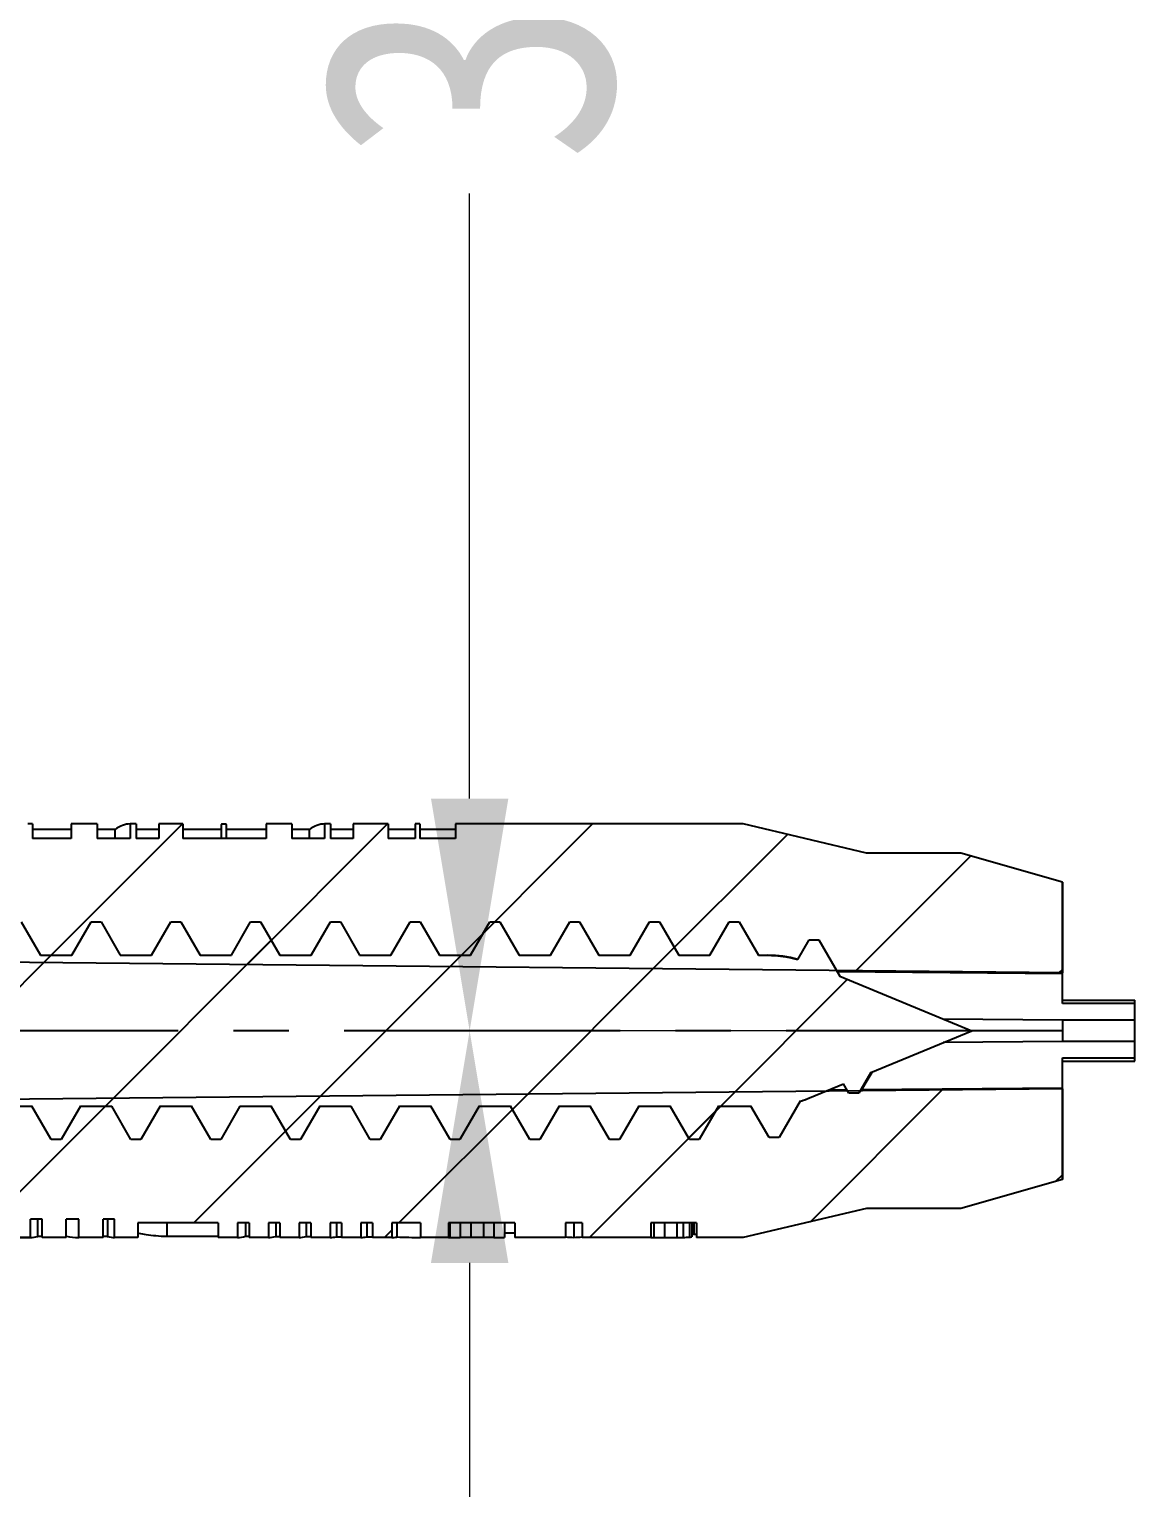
# Model space of a CAD drawing. Header units: millimetres. Extents: x -25 to 785, y -3301 to -3016.
# Drawn here: x 610.52 to 625.76, y -3082.7 to -3062.59 of the extents above; entities that cross this region are included whole.
import ezdxf

# ---------------------------------------------------------------- set-up
doc = ezdxf.new("R2010")
doc.units = ezdxf.units.MM
doc.linetypes.add('CENTER', pattern=[50.8, 31.75, -6.35, 6.35, -6.35])
doc.layers.add('dim', color=3, linetype='Continuous', lineweight=9)
doc.styles.add('FFS', font='SIMFANG.TTF', dxfattribs={"width": 0.85})
doc.dimstyles.new('YanXiu', dxfattribs={"dimtxt": 2.5, "dimasz": 2.2, "dimexe": 1, "dimexo": 0.6, "dimgap": 0.66, "dimtad": 0, "dimzin": 1, "dimdsep": 46, "dimtxsty": 'FFS', "dimcen": 0, "dimclrd": 256, "dimclre": 131, "dimclrt": 42, "dimazin": 0, "dimtfac": 1, "dimtofl": 0, "dimtmove": 0, "dimatfit": 3, "dimfxl": 0, "dimlwd": 5, "dimlwe": 5, "dimarcsym": 0})
pattern_1 = [(45, (-955.922, -269.3517), (-1.4142136, 1.4142136), [])]

# ---------------------------------------------------------------- blocks, each defined once
blk = doc.blocks.new('*D41')
at = {"layer": 'Defpoints', "color": 0}
for p in [(0.136, 259.916), (35.112, 259.916), (42.036, 224.446)]:
    blk.add_point(p, dxfattribs=at)
at = {"layer": 'dim', "color": 131, "lineweight": 5}
for p, q in [((0.935, 259.916), (35.912, 259.916)), ((41.236, 224.446), (34.313, 224.446))]:
    blk.add_line(p, q, dxfattribs=at)
at = {"layer": 'dim', "lineweight": 5}
for p, q in [((35.112, 256.716), (35.112, 248.375)), ((35.112, 227.646), (35.112, 235.987))]:
    blk.add_line(p, q, dxfattribs=at)
at = {"layer": 'dim'}
for points in [[(34.579, 256.716), (35.646, 256.716), (35.112, 259.916)], [(34.579, 227.646), (35.646, 227.646), (35.112, 224.446)]]:
    blk.add_solid(points, dxfattribs=at)
at = {"layer": 'dim', "color": 42, "insert": (35.112, 242.181), "char_height": 4, "attachment_point": 5, "rotation": 90, "style": 'FFS'}
blk.add_mtext('35.47', dxfattribs=at)
blk = doc.blocks.new('*D42')
at = {"layer": 'Defpoints', "color": 0}
for p in [(42.036, 224.446), (35.112, 157.846), (42.036, 157.846)]:
    blk.add_point(p, dxfattribs=at)
at = {"layer": 'dim', "color": 131, "lineweight": 5}
for p, q in [((41.236, 224.446), (34.313, 224.446)), ((41.236, 157.846), (34.313, 157.846))]:
    blk.add_line(p, q, dxfattribs=at)
at = {"layer": 'dim', "lineweight": 5}
for p, q in [((35.112, 221.246), (35.112, 197.487)), ((35.112, 161.046), (35.112, 184.805))]:
    blk.add_line(p, q, dxfattribs=at)
at = {"layer": 'dim'}
for points in [[(34.579, 221.246), (35.646, 221.246), (35.112, 224.446)], [(34.579, 161.046), (35.646, 161.046), (35.112, 157.846)]]:
    blk.add_solid(points, dxfattribs=at)
at = {"layer": 'dim', "color": 42, "insert": (35.112, 191.146), "char_height": 4, "attachment_point": 5, "rotation": 90, "style": 'FFS'}
blk.add_mtext('66.60', dxfattribs=at)
blk = doc.blocks.new('u96')
h = blk.add_hatch()
h.set_pattern_fill('DEFAULT__6', color=5, scale=2, angle=45, style=0, pattern_type=0)
h.set_pattern_definition(pattern_1)
edge = h.paths.add_edge_path()
edge.add_line((17.036, 220.946), (17.036, 223.406))
edge.add_line((16.736, 220.946), (17.036, 220.946))
edge.add_line((16.736, 220.946), (16.736, 221.746))
edge.add_spline(control_points=[(15.218, 222.686), (15.494, 222.074), (16.065, 221.721), (16.736, 221.746)], knot_values=[0, 0, 0, 0, 1, 1, 1, 1], weights=[1, 0.886633, 0.886633, 1], degree=3, periodic=0)
edge.add_line((15.218, 222.686), (16.535, 223.696))
edge.add_line((16.736, 224.446), (16.535, 223.696))
edge.add_line((16.736, 224.446), (16.535, 225.196))
edge.add_line((15.218, 226.207), (16.535, 225.196))
edge.add_spline(control_points=[(15.218, 226.207), (15.494, 226.818), (16.065, 227.171), (16.736, 227.146)], knot_values=[0, 0, 0, 0, 1, 1, 1, 1], weights=[1, 0.886633, 0.886633, 1], degree=3, periodic=0)
edge.add_line((16.736, 227.146), (16.736, 227.946))
edge.add_line((16.736, 227.946), (17.036, 227.946))
edge.add_line((17.036, 225.486), (17.036, 227.946))
edge.add_line((17.036, 225.486), (17.533, 225.486))
edge.add_line((17.533, 225.486), (17.792, 225.934))
edge.add_line((17.792, 225.934), (17.929, 225.934))
edge.add_line((17.929, 225.934), (18.188, 225.486))
edge.add_line((18.188, 225.486), (18.626, 225.486))
edge.add_line((18.626, 225.486), (18.892, 225.946))
edge.add_line((18.892, 225.946), (19.029, 225.946))
edge.add_line((19.029, 225.946), (19.295, 225.486))
edge.add_line((19.295, 225.486), (19.726, 225.486))
edge.add_line((19.726, 225.486), (19.992, 225.946))
edge.add_line((19.992, 225.946), (20.129, 225.946))
edge.add_line((20.129, 225.946), (20.395, 225.486))
edge.add_line((20.395, 225.486), (20.826, 225.486))
edge.add_line((20.826, 225.486), (21.092, 225.946))
edge.add_line((21.092, 225.946), (21.229, 225.946))
edge.add_line((21.229, 225.946), (21.495, 225.486))
edge.add_line((21.495, 225.486), (21.926, 225.486))
edge.add_line((21.926, 225.486), (22.192, 225.946))
edge.add_line((22.192, 225.946), (22.329, 225.946))
edge.add_line((22.329, 225.946), (22.595, 225.486))
edge.add_line((22.595, 225.486), (23.026, 225.486))
edge.add_line((23.026, 225.486), (23.292, 225.946))
edge.add_line((23.292, 225.946), (23.429, 225.946))
edge.add_line((23.429, 225.946), (23.695, 225.486))
edge.add_line((23.695, 225.486), (24.126, 225.486))
edge.add_line((24.126, 225.486), (24.392, 225.946))
edge.add_line((24.392, 225.946), (24.529, 225.946))
edge.add_line((24.529, 225.946), (24.795, 225.486))
edge.add_line((24.795, 225.486), (25.226, 225.486))
edge.add_line((25.226, 225.486), (25.492, 225.946))
edge.add_line((25.492, 225.946), (25.629, 225.946))
edge.add_line((25.629, 225.946), (25.895, 225.486))
edge.add_line((25.895, 225.486), (26.326, 225.486))
edge.add_line((26.326, 225.486), (26.592, 225.946))
edge.add_line((26.592, 225.946), (26.729, 225.946))
edge.add_line((26.729, 225.946), (26.995, 225.486))
edge.add_line((26.995, 225.486), (27.426, 225.486))
edge.add_line((27.426, 225.486), (27.692, 225.946))
edge.add_line((27.692, 225.946), (27.829, 225.946))
edge.add_line((27.829, 225.946), (28.095, 225.486))
edge.add_line((28.095, 225.486), (28.526, 225.486))
edge.add_line((28.526, 225.486), (28.792, 225.946))
edge.add_line((28.792, 225.946), (28.929, 225.946))
edge.add_line((28.929, 225.946), (29.195, 225.486))
edge.add_line((29.195, 225.486), (29.626, 225.486))
edge.add_line((29.626, 225.486), (29.892, 225.946))
edge.add_line((29.892, 225.946), (30.029, 225.946))
edge.add_line((30.029, 225.946), (30.295, 225.486))
edge.add_line((30.295, 225.486), (30.726, 225.486))
edge.add_line((30.726, 225.486), (30.992, 225.946))
edge.add_line((30.992, 225.946), (31.129, 225.946))
edge.add_line((31.129, 225.946), (31.395, 225.486))
edge.add_line((31.395, 225.486), (31.826, 225.486))
edge.add_line((31.826, 225.486), (32.092, 225.946))
edge.add_line((32.092, 225.946), (32.229, 225.946))
edge.add_line((32.229, 225.946), (32.495, 225.486))
edge.add_line((32.495, 225.486), (32.926, 225.486))
edge.add_line((32.926, 225.486), (33.192, 225.946))
edge.add_line((33.192, 225.946), (33.329, 225.946))
edge.add_line((33.329, 225.946), (33.595, 225.486))
edge.add_line((33.595, 225.486), (34.026, 225.486))
edge.add_line((34.026, 225.486), (34.292, 225.946))
edge.add_line((34.292, 225.946), (34.429, 225.946))
edge.add_line((34.429, 225.946), (34.695, 225.486))
edge.add_line((34.695, 225.486), (35.126, 225.486))
edge.add_line((35.126, 225.486), (35.392, 225.946))
edge.add_line((35.392, 225.946), (35.529, 225.946))
edge.add_line((35.529, 225.946), (35.795, 225.486))
edge.add_line((35.795, 225.486), (36.226, 225.486))
edge.add_line((36.226, 225.486), (36.492, 225.946))
edge.add_line((36.492, 225.946), (36.629, 225.946))
edge.add_line((36.629, 225.946), (36.895, 225.486))
edge.add_line((36.895, 225.486), (37.326, 225.486))
edge.add_line((37.326, 225.486), (37.592, 225.946))
edge.add_line((37.592, 225.946), (37.729, 225.946))
edge.add_line((37.729, 225.946), (37.995, 225.486))
edge.add_line((37.995, 225.486), (38.426, 225.486))
edge.add_line((38.426, 225.486), (38.692, 225.946))
edge.add_line((38.692, 225.946), (38.829, 225.946))
edge.add_line((38.829, 225.946), (39.095, 225.486))
edge.add_line((39.095, 225.486), (39.226, 225.486))
edge.add_spline(control_points=[(39.226, 225.486), (39.365, 225.486), (39.503, 225.467), (39.636, 225.429)], knot_values=[0, 0, 0, 0, 1, 1, 1, 1], weights=[1, 0.993634, 0.993634, 1], degree=3, periodic=0)
edge.add_line((39.636, 225.429), (39.792, 225.699))
edge.add_line((39.792, 225.699), (39.929, 225.699))
edge.add_line((39.929, 225.699), (40.218, 225.199))
edge.add_line((40.218, 225.199), (42.036, 224.446))
edge.add_line((40.644, 223.87), (42.036, 224.446))
edge.add_line((40.644, 223.87), (40.479, 223.585))
edge.add_line((40.479, 223.585), (40.342, 223.585))
edge.add_line((40.342, 223.585), (40.267, 223.714))
edge.add_line((39.8, 223.52), (40.267, 223.714))
edge.add_spline(control_points=[(39.669, 223.473), (39.713, 223.487), (39.757, 223.502), (39.8, 223.52)], knot_values=[0, 0, 0, 0, 1, 1, 1, 1], weights=[1, 0.999274, 0.999274, 1], degree=3, periodic=0)
edge.add_line((39.669, 223.473), (39.379, 222.972))
edge.add_line((39.379, 222.972), (39.242, 222.972))
edge.add_line((39.242, 222.972), (38.991, 223.406))
edge.add_line((38.545, 223.406), (38.991, 223.406))
edge.add_line((38.545, 223.406), (38.279, 222.946))
edge.add_line((38.279, 222.946), (38.142, 222.946))
edge.add_line((38.142, 222.946), (37.876, 223.406))
edge.add_line((37.445, 223.406), (37.876, 223.406))
edge.add_line((37.445, 223.406), (37.179, 222.946))
edge.add_line((37.179, 222.946), (37.042, 222.946))
edge.add_line((37.042, 222.946), (36.776, 223.406))
edge.add_line((36.345, 223.406), (36.776, 223.406))
edge.add_line((36.345, 223.406), (36.079, 222.946))
edge.add_line((36.079, 222.946), (35.942, 222.946))
edge.add_line((35.942, 222.946), (35.676, 223.406))
edge.add_line((35.245, 223.406), (35.676, 223.406))
edge.add_line((35.245, 223.406), (34.979, 222.946))
edge.add_line((34.979, 222.946), (34.842, 222.946))
edge.add_line((34.842, 222.946), (34.576, 223.406))
edge.add_line((34.145, 223.406), (34.576, 223.406))
edge.add_line((34.145, 223.406), (33.879, 222.946))
edge.add_line((33.879, 222.946), (33.742, 222.946))
edge.add_line((33.742, 222.946), (33.476, 223.406))
edge.add_line((33.045, 223.406), (33.476, 223.406))
edge.add_line((33.045, 223.406), (32.779, 222.946))
edge.add_line((32.779, 222.946), (32.642, 222.946))
edge.add_line((32.642, 222.946), (32.376, 223.406))
edge.add_line((31.945, 223.406), (32.376, 223.406))
edge.add_line((31.945, 223.406), (31.679, 222.946))
edge.add_line((31.679, 222.946), (31.542, 222.946))
edge.add_line((31.542, 222.946), (31.276, 223.406))
edge.add_line((30.845, 223.406), (31.276, 223.406))
edge.add_line((30.845, 223.406), (30.579, 222.946))
edge.add_line((30.579, 222.946), (30.442, 222.946))
edge.add_line((30.442, 222.946), (30.176, 223.406))
edge.add_line((29.745, 223.406), (30.176, 223.406))
edge.add_line((29.745, 223.406), (29.479, 222.946))
edge.add_line((29.479, 222.946), (29.342, 222.946))
edge.add_line((29.342, 222.946), (29.076, 223.406))
edge.add_line((28.645, 223.406), (29.076, 223.406))
edge.add_line((28.645, 223.406), (28.379, 222.946))
edge.add_line((28.379, 222.946), (28.242, 222.946))
edge.add_line((28.242, 222.946), (27.976, 223.406))
edge.add_line((27.545, 223.406), (27.976, 223.406))
edge.add_line((27.545, 223.406), (27.279, 222.946))
edge.add_line((27.279, 222.946), (27.142, 222.946))
edge.add_line((27.142, 222.946), (26.876, 223.406))
edge.add_line((26.445, 223.406), (26.876, 223.406))
edge.add_line((26.445, 223.406), (26.179, 222.946))
edge.add_line((26.179, 222.946), (26.042, 222.946))
edge.add_line((26.042, 222.946), (25.776, 223.406))
edge.add_line((25.345, 223.406), (25.776, 223.406))
edge.add_line((25.345, 223.406), (25.079, 222.946))
edge.add_line((25.079, 222.946), (24.942, 222.946))
edge.add_line((24.942, 222.946), (24.676, 223.406))
edge.add_line((24.245, 223.406), (24.676, 223.406))
edge.add_line((24.245, 223.406), (23.979, 222.946))
edge.add_line((23.979, 222.946), (23.842, 222.946))
edge.add_line((23.842, 222.946), (23.576, 223.406))
edge.add_line((23.145, 223.406), (23.576, 223.406))
edge.add_line((23.145, 223.406), (22.879, 222.946))
edge.add_line((22.879, 222.946), (22.742, 222.946))
edge.add_line((22.742, 222.946), (22.476, 223.406))
edge.add_line((22.045, 223.406), (22.476, 223.406))
edge.add_line((22.045, 223.406), (21.779, 222.946))
edge.add_line((21.779, 222.946), (21.642, 222.946))
edge.add_line((21.642, 222.946), (21.376, 223.406))
edge.add_line((20.945, 223.406), (21.376, 223.406))
edge.add_line((20.945, 223.406), (20.679, 222.946))
edge.add_line((20.679, 222.946), (20.542, 222.946))
edge.add_line((20.542, 222.946), (20.276, 223.406))
edge.add_line((19.845, 223.406), (20.276, 223.406))
edge.add_line((19.845, 223.406), (19.579, 222.946))
edge.add_line((19.579, 222.946), (19.442, 222.946))
edge.add_line((19.442, 222.946), (19.176, 223.406))
edge.add_line((18.745, 223.406), (19.176, 223.406))
edge.add_line((18.745, 223.406), (18.479, 222.946))
edge.add_line((18.479, 222.946), (18.342, 222.946))
edge.add_line((18.342, 222.946), (18.076, 223.406))
edge.add_line((17.511, 223.406), (18.076, 223.406))
edge.add_line((17.511, 223.406), (17.379, 223.178))
edge.add_line((17.379, 223.178), (17.242, 223.178))
edge.add_line((17.242, 223.178), (17.11, 223.406))
edge.add_line((17.036, 223.406), (17.11, 223.406))
h = blk.add_hatch()
h.set_pattern_fill('DEFAULT__7', color=5, scale=2, angle=45, style=0, pattern_type=0)
h.set_pattern_definition(pattern_1)
edge = h.paths.add_edge_path()
edge.add_line((43.286, 223.646), (28.286, 223.496))
edge.add_line((43.286, 223.646), (43.286, 222.396))
edge.add_line((43.286, 222.396), (41.886, 221.996))
edge.add_line((41.886, 221.996), (40.586, 221.996))
edge.add_line((40.586, 221.996), (38.886, 221.596))
edge.add_line((38.886, 221.596), (38.241, 221.596))
edge.add_line((38.241, 221.796), (38.241, 221.596))
edge.add_line((38.241, 221.796), (37.612, 221.796))
edge.add_line((37.612, 221.796), (37.612, 221.596))
edge.add_line((37.612, 221.596), (36.664, 221.596))
edge.add_line((36.664, 221.796), (36.664, 221.596))
edge.add_line((36.664, 221.796), (36.434, 221.796))
edge.add_line((36.434, 221.796), (36.434, 221.596))
edge.add_line((36.434, 221.596), (35.737, 221.596))
edge.add_line((35.737, 221.796), (35.737, 221.596))
edge.add_line((35.737, 221.796), (34.822, 221.796))
edge.add_line((34.822, 221.796), (34.822, 221.596))
edge.add_line((34.822, 221.596), (34.436, 221.596))
edge.add_line((34.436, 221.796), (34.436, 221.596))
edge.add_line((34.436, 221.796), (34.039, 221.796))
edge.add_line((34.039, 221.796), (34.039, 221.596))
edge.add_line((34.039, 221.596), (33.773, 221.596))
edge.add_line((33.773, 221.796), (33.773, 221.596))
edge.add_line((33.773, 221.796), (33.613, 221.796))
edge.add_line((33.613, 221.796), (33.613, 221.596))
edge.add_line((33.613, 221.596), (33.347, 221.596))
edge.add_line((33.347, 221.796), (33.347, 221.596))
edge.add_line((33.347, 221.796), (33.188, 221.796))
edge.add_line((33.188, 221.796), (33.188, 221.596))
edge.add_line((33.188, 221.596), (32.922, 221.596))
edge.add_line((32.922, 221.796), (32.922, 221.596))
edge.add_line((32.922, 221.796), (32.762, 221.796))
edge.add_line((32.762, 221.796), (32.762, 221.596))
edge.add_line((32.762, 221.596), (32.496, 221.596))
edge.add_line((32.496, 221.796), (32.496, 221.596))
edge.add_line((32.496, 221.796), (32.336, 221.796))
edge.add_line((32.336, 221.796), (32.336, 221.596))
edge.add_line((32.336, 221.596), (32.07, 221.596))
edge.add_line((32.07, 221.796), (32.07, 221.596))
edge.add_line((32.07, 221.796), (31.911, 221.796))
edge.add_line((31.911, 221.796), (31.911, 221.596))
edge.add_line((31.911, 221.596), (31.645, 221.596))
edge.add_line((31.645, 221.796), (31.645, 221.596))
edge.add_line((31.645, 221.796), (30.536, 221.796))
edge.add_line((30.536, 221.796), (30.536, 221.596))
edge.add_line((30.536, 221.596), (30.215, 221.596))
edge.add_line((30.215, 221.596), (30.215, 221.846))
edge.add_line((30.215, 221.846), (30.057, 221.846))
edge.add_line((30.057, 221.596), (30.057, 221.846))
edge.add_line((30.057, 221.596), (29.721, 221.596))
edge.add_line((29.721, 221.596), (29.721, 221.846))
edge.add_line((29.721, 221.846), (29.55, 221.846))
edge.add_line((29.55, 221.596), (29.55, 221.846))
edge.add_line((29.55, 221.596), (29.215, 221.596))
edge.add_line((29.215, 221.596), (29.215, 221.846))
edge.add_line((29.215, 221.846), (29.057, 221.846))
edge.add_line((29.057, 221.596), (29.057, 221.846))
edge.add_line((29.057, 221.596), (28.424, 221.596))
edge.add_line((28.424, 221.796), (28.424, 221.596))
edge.add_line((28.424, 221.796), (28.025, 221.796))
edge.add_line((28.025, 221.796), (28.025, 221.596))
edge.add_line((28.025, 221.596), (27.436, 221.596))
edge.add_line((27.436, 221.596), (26.836, 221.579))
edge.add_line((26.836, 221.796), (26.836, 221.579))
edge.add_line((26.836, 221.796), (26.632, 221.796))
edge.add_line((26.632, 221.796), (26.632, 221.573))
edge.add_line((26.632, 221.573), (26.276, 221.563))
edge.add_line((26.276, 221.796), (26.276, 221.563))
edge.add_line((26.276, 221.796), (26.102, 221.796))
edge.add_line((26.102, 221.796), (26.102, 221.558))
edge.add_line((26.102, 221.558), (25.436, 221.539))
edge.add_line((25.436, 221.539), (21.836, 221.096))
edge.add_line((21.836, 221.096), (21.836, 221.751))
edge.add_line((21.836, 221.751), (19.083, 221.751))
edge.add_line((19.083, 221.751), (18.606, 220.946))
edge.add_line((18.436, 220.946), (18.606, 220.946))
edge.add_line((18.436, 220.946), (18.436, 221.991))
edge.add_spline(control_points=[(18.76, 222.321), (18.569, 222.318), (18.436, 222.182), (18.436, 221.991)], knot_values=[0, 0, 0, 0, 1, 1, 1, 1], weights=[1, 0.808503, 0.808503, 1], degree=3, periodic=0)
edge.add_line((18.942, 222.324), (18.76, 222.321))
edge.add_line((18.942, 222.324), (18.936, 222.324))
edge.add_line((18.936, 222.446), (18.936, 222.324))
edge.add_line((23.656, 222.446), (18.936, 222.446))
edge.add_line((28.286, 223.496), (23.656, 222.446))
edge = h.paths.add_edge_path()
edge.add_line((43.286, 225.246), (28.286, 225.396))
edge.add_line((28.286, 225.396), (23.656, 226.446))
edge.add_line((23.656, 226.446), (18.936, 226.446))
edge.add_line((18.936, 226.568), (18.936, 226.446))
edge.add_line((18.942, 226.568), (18.936, 226.568))
edge.add_line((18.942, 226.568), (18.76, 226.571))
edge.add_spline(control_points=[(18.76, 226.571), (18.569, 226.574), (18.436, 226.71), (18.436, 226.901)], knot_values=[0, 0, 0, 0, 1, 1, 1, 1], weights=[1, 0.808503, 0.808503, 1], degree=3, periodic=0)
edge.add_line((18.436, 226.901), (18.436, 227.946))
edge.add_line((18.436, 227.946), (18.606, 227.946))
edge.add_line((19.083, 227.141), (18.606, 227.946))
edge.add_line((21.836, 227.141), (19.083, 227.141))
edge.add_line((21.836, 227.141), (21.836, 227.796))
edge.add_line((25.436, 227.354), (21.836, 227.796))
edge.add_line((27.436, 227.296), (25.436, 227.354))
edge.add_line((28.471, 227.296), (27.436, 227.296))
edge.add_line((28.471, 227.296), (28.471, 227.096))
edge.add_line((29.02, 227.096), (28.471, 227.096))
edge.add_line((29.02, 227.296), (29.02, 227.096))
edge.add_line((29.086, 227.296), (29.02, 227.296))
edge.add_line((29.086, 227.296), (29.086, 227.096))
edge.add_line((29.617, 227.096), (29.086, 227.096))
edge.add_line((29.617, 227.296), (29.617, 227.096))
edge.add_line((29.977, 227.296), (29.617, 227.296))
edge.add_line((29.977, 227.296), (29.977, 227.096))
edge.add_line((30.431, 227.096), (29.977, 227.096))
edge.add_line((30.431, 227.296), (30.431, 227.096))
edge.add_line((30.512, 227.296), (30.431, 227.296))
edge.add_line((30.512, 227.296), (30.512, 227.096))
edge.add_line((30.825, 227.096), (30.512, 227.096))
edge.add_line((30.825, 227.296), (30.825, 227.096))
edge.add_line((31.156, 227.296), (30.825, 227.296))
edge.add_line((31.156, 227.296), (31.156, 227.096))
edge.add_line((32.306, 227.096), (31.156, 227.096))
edge.add_line((32.306, 227.296), (32.306, 227.096))
edge.add_line((32.659, 227.296), (32.306, 227.296))
edge.add_line((32.659, 227.296), (32.659, 227.096))
edge.add_line((33.112, 227.096), (32.659, 227.096))
edge.add_line((33.112, 227.296), (33.112, 227.096))
edge.add_line((33.194, 227.296), (33.112, 227.296))
edge.add_line((33.194, 227.296), (33.194, 227.096))
edge.add_line((33.506, 227.096), (33.194, 227.096))
edge.add_line((33.506, 227.296), (33.506, 227.096))
edge.add_line((33.987, 227.296), (33.506, 227.296))
edge.add_line((33.987, 227.296), (33.987, 227.096))
edge.add_line((34.36, 227.096), (33.987, 227.096))
edge.add_line((34.36, 227.296), (34.36, 227.096))
edge.add_line((34.426, 227.296), (34.36, 227.296))
edge.add_line((34.426, 227.296), (34.426, 227.096))
edge.add_line((34.919, 227.096), (34.426, 227.096))
edge.add_line((34.919, 227.296), (34.919, 227.096))
edge.add_line((38.886, 227.296), (34.919, 227.296))
edge.add_line((40.586, 226.896), (38.886, 227.296))
edge.add_line((41.886, 226.896), (40.586, 226.896))
edge.add_line((43.286, 226.496), (41.886, 226.896))
edge.add_line((43.286, 226.496), (43.286, 225.246))
at = {"color": 7}
for p, q in [((29.086, 227.296), (29.02, 227.296)), ((29.086, 227.296), (29.02, 227.296)), ((29.086, 227.296), (29.086, 227.096)), ((29.086, 227.296), (29.086, 227.096)), ((29.617, 227.296), (29.617, 227.096)), ((29.977, 227.296), (29.617, 227.296)), ((29.617, 227.296), (29.617, 227.096)), ((29.977, 227.296), (29.617, 227.296)), ((29.977, 227.296), (29.977, 227.096)), ((29.977, 227.296), (29.977, 227.096)), ((30.431, 227.296), (30.431, 227.096)), ((30.512, 227.296), (30.431, 227.296)), ((30.431, 227.296), (30.431, 227.096)), ((30.512, 227.296), (30.431, 227.296)), ((30.512, 227.296), (30.512, 227.096)), ((30.512, 227.296), (30.512, 227.096)), ((30.825, 227.296), (30.825, 227.096)), ((31.156, 227.296), (30.825, 227.296)), ((30.825, 227.296), (30.825, 227.096)), ((31.156, 227.296), (30.825, 227.296)), ((31.156, 227.296), (31.156, 227.096)), ((31.156, 227.296), (31.156, 227.096)), ((31.689, 227.096), (31.689, 227.291)), ((31.755, 227.291), (31.755, 227.096)), ((32.306, 227.296), (32.306, 227.096)), ((32.659, 227.296), (32.306, 227.296)), ((32.306, 227.296), (32.306, 227.096)), ((32.659, 227.296), (32.306, 227.296)), ((32.659, 227.296), (32.659, 227.096)), ((32.659, 227.296), (32.659, 227.096)), ((33.112, 227.296), (33.112, 227.096)), ((33.194, 227.296), (33.112, 227.296)), ((33.112, 227.296), (33.112, 227.096)), ((33.194, 227.296), (33.112, 227.296)), ((33.194, 227.296), (33.194, 227.096)), ((33.194, 227.296), (33.194, 227.096)), ((33.506, 227.296), (33.506, 227.096)), ((33.987, 227.296), (33.506, 227.296)), ((33.506, 227.296), (33.506, 227.096)), ((33.987, 227.296), (33.506, 227.296)), ((33.987, 227.296), (33.987, 227.096)), ((33.987, 227.296), (33.987, 227.096)), ((34.36, 227.296), (34.36, 227.096)), ((34.426, 227.296), (34.36, 227.296)), ((34.36, 227.296), (34.36, 227.096)), ((34.426, 227.296), (34.36, 227.296)), ((34.426, 227.296), (34.426, 227.096)), ((34.426, 227.296), (34.426, 227.096)), ((34.919, 227.296), (34.919, 227.096)), ((38.886, 227.296), (34.919, 227.296)), ((34.919, 227.296), (34.919, 227.096)), ((38.886, 227.296), (34.919, 227.296)), ((40.586, 226.896), (38.886, 227.296)), ((40.586, 226.896), (38.886, 227.296)), ((29.617, 227.221), (29.086, 227.221)), ((29.617, 227.096), (29.086, 227.096)), ((29.617, 227.096), (29.086, 227.096)), ((30.222, 227.221), (29.977, 227.221)), ((30.431, 227.096), (29.977, 227.096)), ((30.431, 227.096), (29.977, 227.096)), ((30.222, 227.096), (30.222, 227.221)), ((30.825, 227.221), (30.512, 227.221)), ((30.825, 227.096), (30.512, 227.096)), ((30.825, 227.096), (30.512, 227.096)), ((31.689, 227.221), (31.156, 227.221)), ((32.306, 227.096), (31.156, 227.096)), ((32.306, 227.096), (31.156, 227.096)), ((32.306, 227.221), (31.755, 227.221)), ((32.903, 227.221), (32.659, 227.221)), ((33.112, 227.096), (32.659, 227.096)), ((33.112, 227.096), (32.659, 227.096)), ((32.903, 227.096), (32.903, 227.221)), ((33.506, 227.221), (33.194, 227.221)), ((33.506, 227.096), (33.194, 227.096)), ((33.506, 227.096), (33.194, 227.096)), ((34.36, 227.221), (33.987, 227.221)), ((34.36, 227.096), (33.987, 227.096)), ((34.36, 227.096), (33.987, 227.096)), ((34.919, 227.221), (34.426, 227.221)), ((34.919, 227.096), (34.426, 227.096)), ((34.919, 227.096), (34.426, 227.096)), ((41.886, 226.896), (40.586, 226.896)), ((41.886, 226.896), (40.586, 226.896)), ((43.286, 226.496), (41.886, 226.896)), ((43.286, 226.496), (41.886, 226.896)), ((43.286, 226.496), (43.286, 225.246)), ((43.286, 224.822), (43.286, 226.496)), ((28.929, 225.946), (29.195, 225.486)), ((28.929, 225.946), (29.195, 225.486)), ((29.626, 225.486), (29.892, 225.946)), ((29.626, 225.486), (29.892, 225.946)), ((29.892, 225.946), (30.029, 225.946)), ((29.892, 225.946), (30.029, 225.946)), ((30.029, 225.946), (30.295, 225.486)), ((30.029, 225.946), (30.295, 225.486)), ((30.726, 225.486), (30.992, 225.946)), ((30.726, 225.486), (30.992, 225.946)), ((30.992, 225.946), (31.129, 225.946)), ((30.992, 225.946), (31.129, 225.946)), ((31.129, 225.946), (31.395, 225.486)), ((31.129, 225.946), (31.395, 225.486)), ((31.826, 225.486), (32.092, 225.946)), ((31.826, 225.486), (32.092, 225.946)), ((32.092, 225.946), (32.229, 225.946)), ((32.092, 225.946), (32.229, 225.946)), ((32.229, 225.946), (32.495, 225.486)), ((32.229, 225.946), (32.495, 225.486)), ((32.926, 225.486), (33.192, 225.946)), ((32.926, 225.486), (33.192, 225.946)), ((33.192, 225.946), (33.329, 225.946)), ((33.192, 225.946), (33.329, 225.946)), ((33.329, 225.946), (33.595, 225.486)), ((33.329, 225.946), (33.595, 225.486)), ((34.026, 225.486), (34.292, 225.946)), ((34.026, 225.486), (34.292, 225.946)), ((34.292, 225.946), (34.429, 225.946)), ((34.292, 225.946), (34.429, 225.946)), ((34.429, 225.946), (34.695, 225.486)), ((34.429, 225.946), (34.695, 225.486)), ((35.126, 225.486), (35.392, 225.946)), ((35.126, 225.486), (35.392, 225.946)), ((35.392, 225.946), (35.529, 225.946)), ((35.392, 225.946), (35.529, 225.946)), ((35.529, 225.946), (35.795, 225.486)), ((35.529, 225.946), (35.795, 225.486)), ((36.226, 225.486), (36.492, 225.946)), ((36.226, 225.486), (36.492, 225.946)), ((36.492, 225.946), (36.629, 225.946)), ((36.492, 225.946), (36.629, 225.946)), ((36.629, 225.946), (36.895, 225.486)), ((36.629, 225.946), (36.895, 225.486)), ((37.326, 225.486), (37.592, 225.946)), ((37.326, 225.486), (37.592, 225.946)), ((37.592, 225.946), (37.729, 225.946)), ((37.592, 225.946), (37.729, 225.946)), ((37.729, 225.946), (37.995, 225.486)), ((37.729, 225.946), (37.995, 225.486)), ((38.426, 225.486), (38.692, 225.946)), ((38.426, 225.486), (38.692, 225.946)), ((38.692, 225.946), (38.829, 225.946)), ((38.692, 225.946), (38.829, 225.946)), ((38.829, 225.946), (39.095, 225.486)), ((38.829, 225.946), (39.095, 225.486)), ((39.636, 225.429), (39.792, 225.699)), ((39.792, 225.699), (39.929, 225.699)), ((39.914, 225.699), (39.929, 225.699)), ((39.929, 225.699), (40.218, 225.199)), ((39.929, 225.699), (40.218, 225.199)), ((29.195, 225.486), (29.626, 225.486)), ((29.195, 225.486), (29.626, 225.486)), ((30.295, 225.486), (30.726, 225.486)), ((30.295, 225.486), (30.726, 225.486)), ((31.395, 225.486), (31.826, 225.486)), ((31.395, 225.486), (31.826, 225.486)), ((32.495, 225.486), (32.926, 225.486)), ((32.495, 225.486), (32.926, 225.486)), ((33.595, 225.486), (34.026, 225.486)), ((33.595, 225.486), (34.026, 225.486)), ((34.695, 225.486), (35.126, 225.486)), ((34.695, 225.486), (35.126, 225.486)), ((35.795, 225.486), (36.226, 225.486)), ((35.795, 225.486), (36.226, 225.486)), ((36.895, 225.486), (37.326, 225.486)), ((36.895, 225.486), (37.326, 225.486)), ((37.995, 225.486), (38.426, 225.486)), ((37.995, 225.486), (38.426, 225.486)), ((39.095, 225.486), (39.226, 225.486)), ((39.095, 225.486), (39.226, 225.486)), ((43.286, 225.246), (28.286, 225.396)), ((43.286, 225.246), (28.286, 225.396)), ((43.286, 225.232), (40.184, 225.258)), ((40.218, 225.199), (42.036, 224.446)), ((40.218, 225.199), (42.036, 224.446)), ((43.286, 224.866), (44.286, 224.866)), ((44.286, 224.822), (43.286, 224.822)), ((44.286, 224.027), (44.286, 224.866)), ((40.644, 223.87), (42.036, 224.446)), ((40.644, 223.87), (42.036, 224.446)), ((41.641, 224.61), (43.286, 224.596)), ((43.286, 224.596), (43.286, 224.297)), ((43.286, 224.596), (44.286, 224.596)), ((43.286, 224.297), (41.641, 224.283)), ((44.286, 224.297), (43.286, 224.297)), ((43.286, 222.396), (43.286, 224.071)), ((43.286, 224.071), (44.286, 224.071)), ((43.286, 224.027), (44.286, 224.027)), ((40.644, 223.87), (40.479, 223.585)), ((40.644, 223.87), (40.479, 223.585)), ((40.579, 223.738), (40.662, 223.877)), ((43.286, 223.646), (28.286, 223.496)), ((43.286, 223.646), (28.286, 223.496)), ((39.8, 223.52), (40.267, 223.714)), ((39.8, 223.52), (40.267, 223.714)), ((40.073, 223.633), (40.313, 223.635)), ((40.342, 223.585), (40.267, 223.714)), ((40.342, 223.585), (40.267, 223.714)), ((40.514, 223.627), (40.579, 223.738)), ((40.519, 223.637), (43.286, 223.66)), ((43.286, 223.646), (43.286, 222.396)), ((28.645, 223.406), (29.076, 223.406)), ((28.645, 223.406), (29.076, 223.406)), ((29.342, 222.946), (29.076, 223.406)), ((29.342, 222.946), (29.076, 223.406)), ((29.745, 223.406), (29.479, 222.946)), ((29.745, 223.406), (29.479, 222.946)), ((29.745, 223.406), (30.176, 223.406)), ((29.745, 223.406), (30.176, 223.406)), ((30.442, 222.946), (30.176, 223.406)), ((30.442, 222.946), (30.176, 223.406)), ((30.845, 223.406), (30.579, 222.946)), ((30.845, 223.406), (30.579, 222.946)), ((30.845, 223.406), (31.276, 223.406)), ((30.845, 223.406), (31.276, 223.406)), ((31.542, 222.946), (31.276, 223.406)), ((31.542, 222.946), (31.276, 223.406)), ((31.945, 223.406), (31.679, 222.946)), ((31.945, 223.406), (31.679, 222.946)), ((31.945, 223.406), (32.376, 223.406)), ((31.945, 223.406), (32.376, 223.406)), ((32.642, 222.946), (32.376, 223.406)), ((32.642, 222.946), (32.376, 223.406)), ((33.045, 223.406), (32.779, 222.946)), ((33.045, 223.406), (32.779, 222.946)), ((33.045, 223.406), (33.476, 223.406)), ((33.045, 223.406), (33.476, 223.406)), ((33.742, 222.946), (33.476, 223.406)), ((33.742, 222.946), (33.476, 223.406)), ((34.145, 223.406), (33.879, 222.946)), ((34.145, 223.406), (33.879, 222.946)), ((34.145, 223.406), (34.576, 223.406)), ((34.145, 223.406), (34.576, 223.406)), ((34.842, 222.946), (34.576, 223.406)), ((34.842, 222.946), (34.576, 223.406)), ((35.245, 223.406), (34.979, 222.946)), ((35.245, 223.406), (34.979, 222.946)), ((35.245, 223.406), (35.676, 223.406)), ((35.245, 223.406), (35.676, 223.406)), ((35.942, 222.946), (35.676, 223.406)), ((35.942, 222.946), (35.676, 223.406)), ((36.345, 223.406), (36.079, 222.946)), ((36.345, 223.406), (36.079, 222.946)), ((36.345, 223.406), (36.776, 223.406)), ((36.345, 223.406), (36.776, 223.406)), ((37.042, 222.946), (36.776, 223.406)), ((37.042, 222.946), (36.776, 223.406)), ((37.445, 223.406), (37.179, 222.946)), ((37.445, 223.406), (37.179, 222.946)), ((37.445, 223.406), (37.876, 223.406)), ((37.445, 223.406), (37.876, 223.406)), ((38.142, 222.946), (37.876, 223.406)), ((38.142, 222.946), (37.876, 223.406)), ((38.545, 223.406), (38.279, 222.946)), ((38.545, 223.406), (38.279, 222.946)), ((38.545, 223.406), (38.991, 223.406)), ((38.545, 223.406), (38.991, 223.406)), ((39.242, 222.972), (38.991, 223.406)), ((39.242, 222.972), (38.991, 223.406)), ((39.669, 223.473), (39.379, 222.972)), ((39.669, 223.473), (39.379, 222.972)), ((40.479, 223.585), (40.342, 223.585)), ((40.479, 223.585), (40.342, 223.585)), ((29.479, 222.946), (29.342, 222.946)), ((29.479, 222.946), (29.342, 222.946)), ((30.579, 222.946), (30.442, 222.946)), ((30.579, 222.946), (30.442, 222.946)), ((31.679, 222.946), (31.542, 222.946)), ((31.679, 222.946), (31.542, 222.946)), ((32.779, 222.946), (32.642, 222.946)), ((32.779, 222.946), (32.642, 222.946)), ((33.879, 222.946), (33.742, 222.946)), ((33.879, 222.946), (33.742, 222.946)), ((34.979, 222.946), (34.842, 222.946)), ((34.979, 222.946), (34.842, 222.946)), ((36.079, 222.946), (35.942, 222.946)), ((36.079, 222.946), (35.942, 222.946)), ((37.179, 222.946), (37.042, 222.946)), ((37.179, 222.946), (37.042, 222.946)), ((38.279, 222.946), (38.142, 222.946)), ((38.279, 222.946), (38.142, 222.946)), ((39.379, 222.972), (39.242, 222.972)), ((39.379, 222.972), (39.242, 222.972)), ((43.286, 222.396), (41.886, 221.996)), ((43.286, 222.396), (41.886, 221.996)), ((29.215, 221.846), (29.057, 221.846)), ((29.057, 221.596), (29.057, 221.846)), ((29.057, 221.596), (29.057, 221.846)), ((29.215, 221.846), (29.057, 221.846)), ((29.153, 221.846), (29.153, 221.611)), ((29.215, 221.596), (29.215, 221.846)), ((29.215, 221.596), (29.215, 221.846)), ((29.721, 221.846), (29.55, 221.846)), ((29.55, 221.596), (29.55, 221.846)), ((29.55, 221.596), (29.55, 221.846)), ((29.721, 221.846), (29.55, 221.846)), ((29.721, 221.596), (29.721, 221.846)), ((29.721, 221.596), (29.721, 221.846)), ((30.215, 221.846), (30.057, 221.846)), ((30.057, 221.596), (30.057, 221.846)), ((30.057, 221.596), (30.057, 221.846)), ((30.215, 221.846), (30.057, 221.846)), ((30.118, 221.846), (30.118, 221.611)), ((30.215, 221.596), (30.215, 221.846)), ((30.215, 221.596), (30.215, 221.846)), ((34.982, 221.798), (34.982, 221.598)), ((35.127, 221.799), (35.127, 221.599)), ((35.301, 221.799), (35.301, 221.599)), ((35.446, 221.798), (35.446, 221.598)), ((36.549, 221.797), (36.549, 221.597)), ((38.058, 221.797), (38.058, 221.597)), ((38.145, 221.799), (38.145, 221.599)), ((40.586, 221.996), (38.886, 221.596)), ((40.586, 221.996), (38.886, 221.596)), ((41.886, 221.996), (40.586, 221.996)), ((41.886, 221.996), (40.586, 221.996)), ((28.307, 221.596), (29.057, 221.596)), ((29.057, 221.596), (28.424, 221.596)), ((29.55, 221.596), (29.215, 221.596)), ((29.55, 221.596), (29.215, 221.596)), ((30.057, 221.596), (29.721, 221.596)), ((30.057, 221.596), (29.721, 221.596)), ((30.536, 221.596), (30.215, 221.596)), ((30.536, 221.596), (30.215, 221.596)), ((31.645, 221.796), (30.536, 221.796)), ((30.536, 221.796), (30.536, 221.596)), ((30.536, 221.796), (30.536, 221.596)), ((31.645, 221.796), (30.536, 221.796)), ((30.936, 221.796), (30.936, 221.612)), ((30.936, 221.612), (31.645, 221.612)), ((31.645, 221.796), (31.645, 221.596)), ((31.645, 221.796), (31.645, 221.596)), ((31.911, 221.596), (31.645, 221.596)), ((31.911, 221.596), (31.645, 221.596)), ((32.07, 221.796), (31.911, 221.796)), ((31.911, 221.796), (31.911, 221.596)), ((31.911, 221.796), (31.911, 221.596)), ((32.07, 221.796), (31.911, 221.796)), ((32.02, 221.796), (32.02, 221.612)), ((32.02, 221.612), (32.07, 221.612)), ((32.07, 221.796), (32.07, 221.596)), ((32.07, 221.796), (32.07, 221.596)), ((32.336, 221.596), (32.07, 221.596)), ((32.336, 221.596), (32.07, 221.596)), ((32.496, 221.796), (32.336, 221.796)), ((32.336, 221.796), (32.336, 221.596)), ((32.336, 221.796), (32.336, 221.596)), ((32.496, 221.796), (32.336, 221.796)), ((32.438, 221.796), (32.438, 221.61)), ((32.438, 221.61), (32.496, 221.61)), ((32.496, 221.796), (32.496, 221.596)), ((32.496, 221.796), (32.496, 221.596)), ((32.762, 221.596), (32.496, 221.596)), ((32.762, 221.596), (32.496, 221.596)), ((32.922, 221.796), (32.762, 221.796)), ((32.762, 221.796), (32.762, 221.596)), ((32.762, 221.796), (32.762, 221.596)), ((32.922, 221.796), (32.762, 221.796)), ((32.857, 221.796), (32.857, 221.608)), ((32.857, 221.608), (32.922, 221.608)), ((32.922, 221.796), (32.922, 221.596)), ((32.922, 221.796), (32.922, 221.596)), ((33.188, 221.596), (32.922, 221.596)), ((33.188, 221.596), (32.922, 221.596)), ((33.347, 221.796), (33.188, 221.796)), ((33.188, 221.796), (33.188, 221.596)), ((33.188, 221.796), (33.188, 221.596)), ((33.347, 221.796), (33.188, 221.796)), ((33.275, 221.796), (33.275, 221.606)), ((33.275, 221.606), (33.347, 221.606)), ((33.347, 221.796), (33.347, 221.596)), ((33.347, 221.796), (33.347, 221.596)), ((33.613, 221.596), (33.347, 221.596)), ((33.613, 221.596), (33.347, 221.596)), ((33.773, 221.796), (33.613, 221.796)), ((33.613, 221.796), (33.613, 221.596)), ((33.613, 221.796), (33.613, 221.596)), ((33.773, 221.796), (33.613, 221.796)), ((33.694, 221.796), (33.694, 221.605)), ((33.694, 221.605), (33.773, 221.605)), ((33.773, 221.796), (33.773, 221.596)), ((33.773, 221.796), (33.773, 221.596)), ((34.039, 221.596), (33.773, 221.596)), ((34.039, 221.596), (33.773, 221.596)), ((34.436, 221.796), (34.039, 221.796)), ((34.039, 221.796), (34.039, 221.596)), ((34.039, 221.796), (34.039, 221.596)), ((34.436, 221.796), (34.039, 221.796)), ((34.108, 221.796), (34.108, 221.602)), ((34.436, 221.796), (34.436, 221.596)), ((34.436, 221.796), (34.436, 221.596)), ((34.822, 221.596), (34.436, 221.596)), ((34.822, 221.596), (34.436, 221.596)), ((35.737, 221.796), (34.822, 221.796)), ((34.822, 221.796), (34.822, 221.596)), ((34.822, 221.796), (34.822, 221.596)), ((35.737, 221.796), (34.822, 221.796)), ((34.837, 221.796), (34.837, 221.596)), ((35.127, 221.599), (35.301, 221.599)), ((35.592, 221.796), (35.592, 221.596)), ((35.592, 221.66), (35.737, 221.66)), ((35.737, 221.796), (35.737, 221.596)), ((35.737, 221.796), (35.737, 221.596)), ((36.434, 221.596), (35.737, 221.596)), ((36.434, 221.596), (35.737, 221.596)), ((36.664, 221.796), (36.434, 221.796)), ((36.434, 221.796), (36.434, 221.596)), ((36.434, 221.796), (36.434, 221.596)), ((36.664, 221.796), (36.434, 221.796)), ((36.664, 221.796), (36.664, 221.596)), ((36.664, 221.796), (36.664, 221.596)), ((37.612, 221.596), (36.664, 221.596)), ((37.612, 221.596), (36.664, 221.596)), ((38.241, 221.796), (37.612, 221.796)), ((37.612, 221.796), (37.612, 221.596)), ((37.612, 221.796), (37.612, 221.596)), ((38.241, 221.796), (37.612, 221.796)), ((37.652, 221.796), (37.652, 221.596)), ((37.797, 221.797), (37.797, 221.596)), ((37.797, 221.596), (37.971, 221.596)), ((37.971, 221.797), (37.971, 221.596)), ((38.174, 221.796), (38.174, 221.604)), ((38.203, 221.796), (38.203, 221.643)), ((38.241, 221.796), (38.241, 221.596)), ((38.241, 221.796), (38.241, 221.596)), ((38.886, 221.596), (38.241, 221.596)), ((38.886, 221.596), (38.241, 221.596))]:
    blk.add_line(p, q, dxfattribs=at)
at = {"color": 1, "linetype": 'CENTER', "ltscale": 0.12}
blk.add_line((43.286, 224.446), (14.836, 224.446), dxfattribs=at)
at = {"color": 7}
for centre, radius, start, end in [((39.908, 225.667), 0.0385, 56.7807, 61.4216), ((39.226, 223.986), 1.5, 74.1515, 90), ((39.226, 224.906), 1.5, 287.1498, 292.5), ((30.746, 222.441), 0.808, 254.9341, 255.8377)]:
    blk.add_arc(centre, radius, start, end, dxfattribs=at)
for centre, major_axis, ratio, start_param, end_param in [((30.431, 224.446), (0, 2.85), 0.321614, 0, 0.230095), ((33.112, 224.446), (0, 2.85), 0.321614, 0, 0.230095), ((29.057, 224.446), (0, 2.85), 0.333333, -3.141593, -3.039481), ((28.863, 224.446), (2.85, 0.001), 1, -1.468895, -1.44824), ((29.721, 224.446), (0, 2.85), 0.555556, -3.248192, -3.141593), ((30.408, 224.446), (0, 2.85), 1, -3.265344, -3.243705), ((30.215, 224.446), (0, 2.85), 0.333333, -3.243705, -3.141593), ((31.911, 224.446), (0, 2.85), 0.36397, -3.141593, -3.036134), ((32.336, 224.446), (0, 2.85), 0.36397, -3.141593, -3.043188), ((32.762, 224.446), (0, 2.85), 0.36397, -3.141593, -3.050238), ((33.188, 224.446), (0, 2.85), 0.36397, -3.141593, -3.057282), ((33.613, 224.446), (0, 2.85), 0.36397, -3.141593, -3.064323), ((34.039, 224.446), (0, 2.85), 0.36397, -3.141593, -3.075184), ((34.436, 224.446), (4.936, 0), 0.57735, -1.637205, -1.570796), ((34.822, 224.446), (0, 2.85), 0.786897, -3.141593, -3.134874), ((34.804, 224.446), (4.984, 0), 0.571867, -1.564077, -1.534954), ((34.446, 224.446), (14.951, 0), 0.190622, -1.534954, -1.525241), ((35.982, 224.446), (14.951, 0), 0.190622, -1.616351, -1.606638), ((35.625, 224.446), (4.984, 0), 0.571867, -1.606638, -1.577515), ((36.607, 224.446), (0, 2.85), 0.773092, -3.219744, -3.167725), ((36.492, 224.446), (0, 2.85), 0.773092, -3.115461, -3.063444), ((37.612, 224.446), (5.98, 0), 0.476555, -1.570796, -1.564077), ((37.552, 224.446), (14.951, 0), 0.190622, -1.564077, -1.554372), ((37.824, 224.446), (8.971, 0), 0.317704, -1.554372, -1.544664), ((37.941, 224.446), (4.485, 0), 0.635407, -1.544664, -1.525241), ((38.1, 224.446), (0, 2.85), 0.349732, -3.096038, -3.066868), ((39.288, 224.446), (5.98, 0), 0.476555, -1.758154, -1.753217), ((38.746, 224.446), (2.99, 0), 0.953111, -1.753217, -1.740327)]:
    blk.add_ellipse(centre, major_axis=major_axis, ratio=ratio, start_param=start_param, end_param=end_param, dxfattribs=at)
for points, start_tangent, end_tangent in [([(31.755, 227.291), (31.75, 227.292), (31.738, 227.292), (31.722, 227.292), (31.706, 227.292), (31.693, 227.292), (31.689, 227.291)], (0, 1), (0, -1)), ([(39.226, 225.486), (39.239, 225.486), (39.252, 225.486), (39.265, 225.486), (39.278, 225.485), (39.291, 225.485), (39.304, 225.484), (39.317, 225.483), (39.33, 225.483), (39.343, 225.482), (39.356, 225.481), (39.369, 225.479), (39.382, 225.478), (39.395, 225.477), (39.407, 225.475), (39.42, 225.474), (39.433, 225.472), (39.446, 225.47), (39.459, 225.468), (39.472, 225.466), (39.485, 225.464), (39.497, 225.461), (39.51, 225.459), (39.523, 225.457), (39.536, 225.454), (39.548, 225.451), (39.561, 225.448), (39.573, 225.445), (39.586, 225.442), (39.599, 225.439), (39.611, 225.436), (39.624, 225.433), (39.636, 225.429)], (1, 0), (0.961987, -0.273095)), ([(39.669, 223.473), (39.685, 223.478), (39.702, 223.484), (39.719, 223.489), (39.735, 223.495), (39.752, 223.501), (39.768, 223.507), (39.784, 223.514), (39.8, 223.52)], (0.955537, 0.294871), (0.92388, 0.382683)), ([(30.548, 221.657), (30.65, 221.637), (30.784, 221.621), (30.936, 221.612)], (0.969589, -0.244741), (0.99905, -0.043571))]:
    blk.add_spline(points, degree=3, dxfattribs=dict(at, start_tangent=start_tangent, end_tangent=end_tangent))
at = {"layer": 'dim'}
for base, p2, picture, middle in [((35.112, 259.916), (0.136, 259.916), '*D41', (35.112, 242.181)), ((35.112, 157.846), (42.036, 157.846), '*D42', (35.112, 191.146))]:
    dim = blk.add_linear_dim(base=base, p1=(42.036, 224.446), p2=p2, angle=90, dimstyle='YanXiu', override={"dimtxt": 4, "dimasz": 3.2, "dimexe": 0.7996, "dimexo": 0.7996, "dimgap": 0.7996}, dxfattribs=at)
    dim.commit()
    dim.dimension.update_dxf_attribs({"geometry": picture, "text_midpoint": middle})

msp = doc.modelspace()

# ---------------------------------------------------------------- block references
msp.add_blockref('u96', (581.478, -3300.845))

doc.saveas('drawing.dxf')
